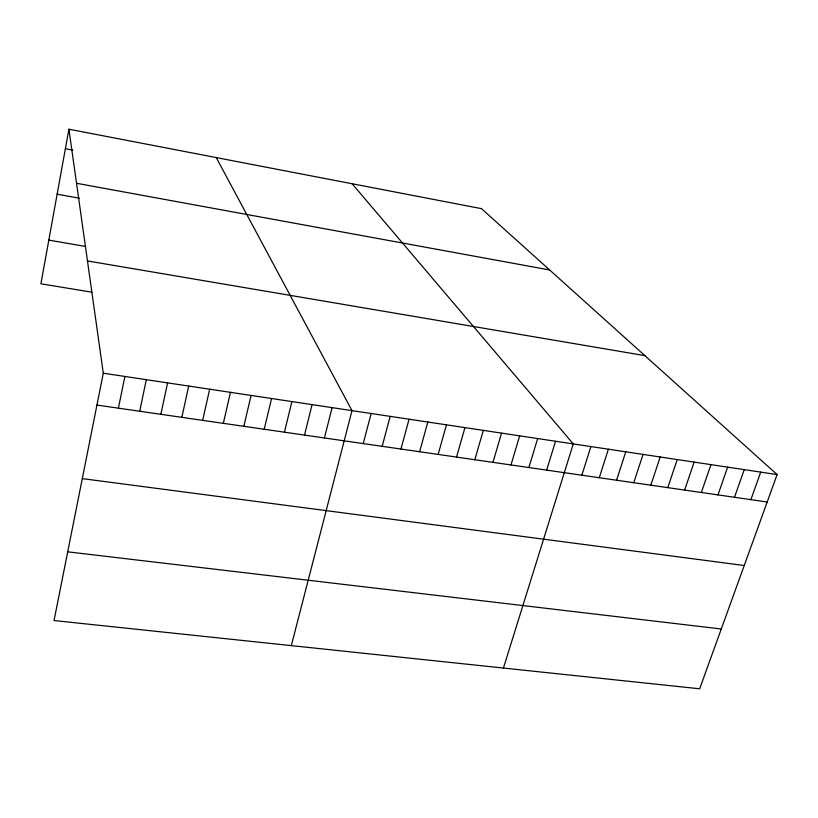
<?xml version="1.0" encoding="UTF-8"?>
<svg xmlns="http://www.w3.org/2000/svg" width="818" height="818" viewBox="0 0 818 818"><rect width="100%" height="100%" fill="white"/><g stroke="black" fill="none" stroke-linecap="round" stroke-linejoin="round"><path stroke-width="1.23" d="M68.916 129.213L103.293 373.202L54.029 620.545L699.666 688.787L777.1 474.583L481.475 208.651L68.916 129.213L40.9 283.805L91.861 292.19M118.405 408.162L124.888 376.444M139.714 411.249L146.32 379.675M160.86 414.307L167.588 382.875M181.841 417.344L188.702 386.045M202.67 420.35L209.653 389.204M223.334 423.346L230.441 392.333M243.856 426.311L251.085 395.431M264.214 429.256L271.566 398.519M284.429 432.18L291.893 401.577M304.5 435.084L312.077 404.613M324.419 437.967L332.108 407.63M291.31 645.627L351.996 410.616L216.249 157.588M363.243 443.581L371.157 413.499M382.17 446.321L390.176 416.362M400.953 449.041L409.072 419.205M419.614 451.74L427.824 422.027M438.141 454.419L446.454 424.828M456.536 457.078L464.951 427.62M474.808 459.716L483.315 430.38M492.957 462.344L501.557 433.121M510.984 464.951L519.665 435.851M528.878 467.538L537.661 438.55M546.659 470.115L555.524 441.239M503.428 668.04L573.265 443.908L352.118 183.743M581.843 475.207L590.893 446.567M599.267 477.722L608.398 449.194M616.567 480.227L625.78 451.812M633.745 482.712L643.05 454.409M650.821 485.176L660.198 456.996M667.774 487.63L677.232 459.552M684.615 490.064L694.155 462.098M701.353 492.487L710.965 464.634M717.969 494.89L727.662 467.139M734.482 497.283L744.247 469.644M750.883 499.655L760.73 472.119M67.71 551.833L721.282 628.991M82.291 478.612L744.227 565.514M96.943 405.063L767.182 502.017M103.293 373.202L777.1 474.583M87.475 260.932L644.86 355.625M48.814 240.114L85.614 246.463M57.137 194.193L79.469 198.222M76.534 183.273L549.645 269.981M65.379 148.712L72.904 150.134"/></g></svg>
